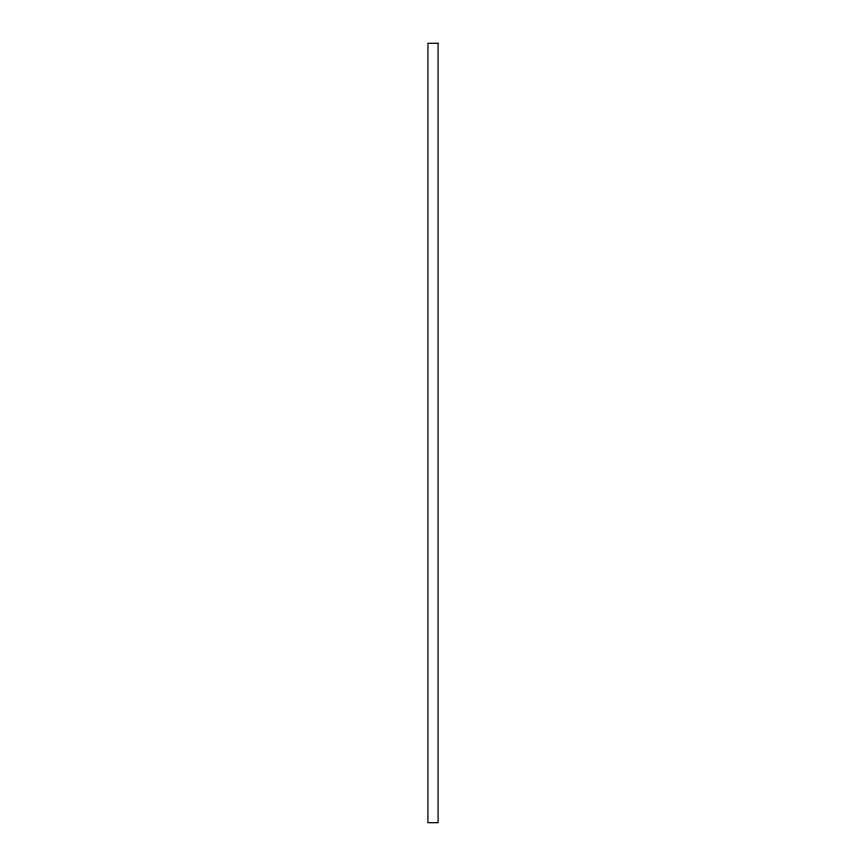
<?xml version="1.0" encoding="UTF-8"?>
<svg xmlns="http://www.w3.org/2000/svg" width="866" height="866" viewBox="0 0 866 866"><rect width="100%" height="100%" fill="white"/><g stroke="black" fill="none" stroke-linecap="round" stroke-linejoin="round"><path stroke-width="1.3" d="M438.077 43.3L427.923 43.3L427.923 822.7L438.077 822.7L438.077 43.3"/></g></svg>
